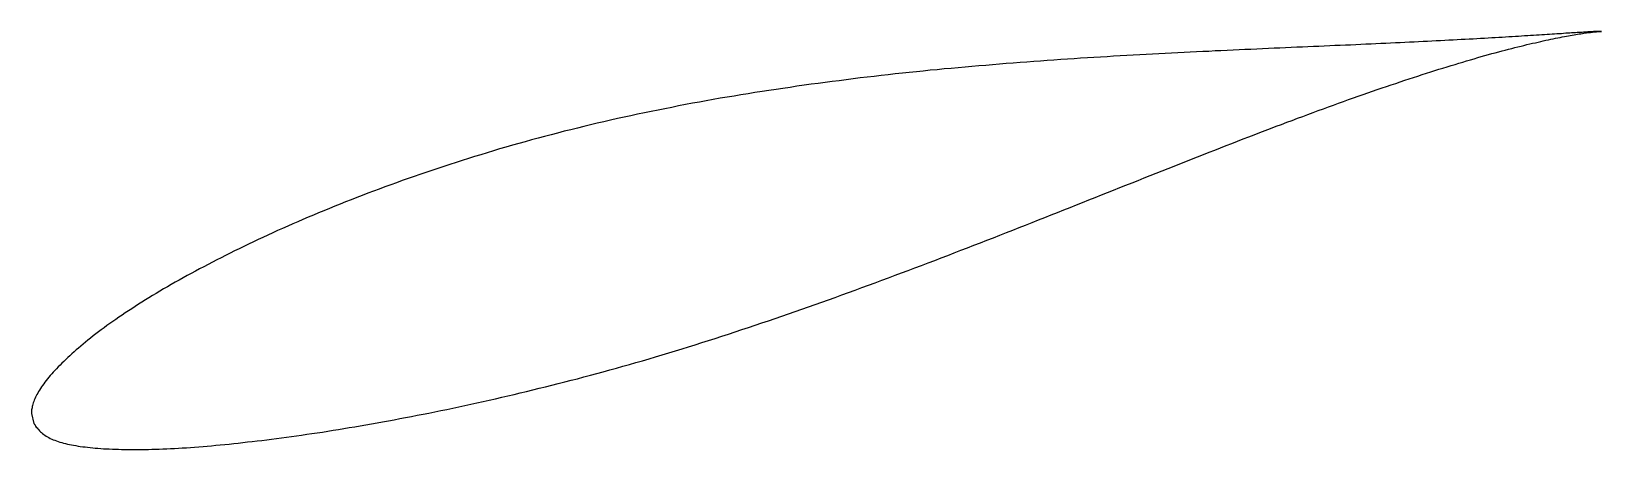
# Model space of a CAD drawing. Header units: metres. Extents: x -43 to 86, y -13 to 22.
import ezdxf

# ---------------------------------------------------------------- set-up
doc = ezdxf.new("R2010")
doc.units = ezdxf.units.M

msp = doc.modelspace()

# ---------------------------------------------------------------- linework, layer by layer
msp.add_lwpolyline([(86.3, 21.57), (86.3, 21.58), (86.29, 21.58), (86.28, 21.58), (86.26, 21.58), (86.24, 21.58), (86.21, 21.58), (86.17, 21.58), (86.13, 21.58), (86.09, 21.57), (86.04, 21.57), (85.99, 21.57), (85.93, 21.57), (85.86, 21.57), (85.79, 21.56), (85.72, 21.56), (85.64, 21.56), (85.56, 21.55), (85.47, 21.55), (85.37, 21.54), (85.27, 21.54), (85.17, 21.53), (85.06, 21.52), (84.94, 21.52), (84.82, 21.51), (84.7, 21.5), (84.57, 21.49), (84.43, 21.49), (84.29, 21.48), (84.15, 21.47), (84, 21.46), (83.84, 21.45), (83.68, 21.44), (83.52, 21.43), (83.35, 21.42), (83.18, 21.4), (83, 21.39), (82.81, 21.38), (82.62, 21.37), (82.43, 21.36), (82.23, 21.34), (82.03, 21.33), (81.82, 21.32), (81.61, 21.3), (81.39, 21.29), (81.17, 21.27), (80.94, 21.26), (80.71, 21.25), (80.47, 21.23), (80.23, 21.22), (79.98, 21.2), (79.73, 21.18), (79.48, 21.17), (79.22, 21.15), (78.95, 21.14), (78.68, 21.12), (78.41, 21.1), (78.13, 21.09), (77.85, 21.07), (77.56, 21.05), (77.27, 21.04), (76.97, 21.02), (76.67, 21), (76.36, 20.99), (76.05, 20.97), (75.74, 20.95), (75.42, 20.93), (75.1, 20.92), (74.77, 20.9), (74.44, 20.88), (74.1, 20.86), (73.76, 20.85), (73.42, 20.83), (73.07, 20.81), (72.72, 20.79), (72.36, 20.78), (72, 20.76), (71.63, 20.74), (71.27, 20.72), (70.89, 20.7), (70.51, 20.69), (70.13, 20.67), (69.75, 20.65), (69.36, 20.63), (68.97, 20.61), (68.57, 20.59), (68.17, 20.58), (67.76, 20.56), (67.36, 20.54), (66.94, 20.52), (66.53, 20.5), (66.11, 20.48), (65.68, 20.46), (65.26, 20.44), (64.83, 20.42), (64.39, 20.41), (63.96, 20.39), (63.52, 20.37), (63.07, 20.35), (62.63, 20.33), (62.17, 20.31), (61.72, 20.29), (61.26, 20.27), (60.8, 20.25), (60.34, 20.23), (59.87, 20.21), (59.4, 20.19), (58.93, 20.17), (58.45, 20.15), (57.97, 20.12), (57.49, 20.1), (57, 20.08), (56.52, 20.06), (56.03, 20.04), (55.53, 20.01), (55.03, 19.99), (54.54, 19.97), (54.03, 19.94), (53.53, 19.92), (53.02, 19.9), (52.51, 19.87), (52, 19.85), (51.49, 19.82), (50.97, 19.79), (50.45, 19.77), (49.93, 19.74), (49.4, 19.71), (48.88, 19.68), (48.35, 19.66), (47.82, 19.63), (47.29, 19.6), (46.75, 19.57), (46.21, 19.53), (45.68, 19.5), (45.14, 19.47), (44.59, 19.44), (44.05, 19.4), (43.5, 19.37), (42.96, 19.33), (42.41, 19.3), (41.86, 19.26), (41.3, 19.22), (40.75, 19.18), (40.19, 19.14), (39.64, 19.1), (39.08, 19.06), (38.52, 19.02), (37.96, 18.98), (37.39, 18.93), (36.83, 18.89), (36.27, 18.84), (35.7, 18.79), (35.13, 18.74), (34.57, 18.7), (34, 18.64), (33.43, 18.59), (32.86, 18.54), (32.29, 18.49), (31.71, 18.43), (31.14, 18.38), (30.57, 18.32), (30, 18.26), (29.42, 18.2), (28.85, 18.14), (28.27, 18.08), (27.69, 18.01), (27.12, 17.95), (26.54, 17.88), (25.97, 17.81), (25.39, 17.75), (24.81, 17.68), (24.23, 17.6), (23.66, 17.53), (23.08, 17.46), (22.5, 17.38), (21.92, 17.31), (21.35, 17.23), (20.77, 17.15), (20.19, 17.07), (19.62, 16.98), (19.04, 16.9), (18.47, 16.81), (17.89, 16.73), (17.32, 16.64), (16.74, 16.55), (16.17, 16.46), (15.59, 16.36), (15.02, 16.27), (14.45, 16.17), (13.88, 16.08), (13.31, 15.98), (12.74, 15.87), (12.17, 15.77), (11.6, 15.67), (11.04, 15.56), (10.47, 15.45), (9.91, 15.34), (9.34, 15.23), (8.78, 15.12), (8.22, 15.01), (7.66, 14.89), (7.1, 14.77), (6.55, 14.65), (5.99, 14.53), (5.44, 14.41), (4.88, 14.28), (4.33, 14.16), (3.78, 14.03), (3.24, 13.9), (2.69, 13.77), (2.15, 13.64), (1.6, 13.5), (1.06, 13.37), (0.52, 13.23), (-0.01, 13.09), (-0.55, 12.95), (-1.08, 12.8), (-1.61, 12.66), (-2.14, 12.51), (-2.67, 12.37), (-3.19, 12.22), (-3.72, 12.07), (-4.24, 11.92), (-4.75, 11.76), (-5.27, 11.61), (-5.78, 11.45), (-6.3, 11.29), (-6.8, 11.14), (-7.31, 10.98), (-7.81, 10.81), (-8.32, 10.65), (-8.82, 10.49), (-9.31, 10.32), (-9.81, 10.16), (-10.3, 9.99), (-10.79, 9.82), (-11.27, 9.66), (-11.76, 9.49), (-12.24, 9.32), (-12.72, 9.14), (-13.19, 8.97), (-13.66, 8.8), (-14.13, 8.63), (-14.6, 8.45), (-15.06, 8.28), (-15.53, 8.1), (-15.98, 7.92), (-16.44, 7.75), (-16.89, 7.57), (-17.34, 7.39), (-17.79, 7.21), (-18.23, 7.03), (-18.67, 6.85), (-19.11, 6.67), (-19.54, 6.49), (-19.97, 6.31), (-20.4, 6.13), (-20.82, 5.94), (-21.24, 5.76), (-21.65, 5.58), (-22.07, 5.4), (-22.48, 5.21), (-22.88, 5.03), (-23.29, 4.84), (-23.69, 4.66), (-24.08, 4.47), (-24.47, 4.29), (-24.86, 4.1), (-25.25, 3.92), (-25.63, 3.73), (-26.01, 3.55), (-26.38, 3.36), (-26.75, 3.18), (-27.12, 2.99), (-27.48, 2.81), (-27.84, 2.62), (-28.2, 2.44), (-28.55, 2.25), (-28.9, 2.07), (-29.24, 1.88), (-29.58, 1.7), (-29.91, 1.52), (-30.25, 1.33), (-30.57, 1.15), (-30.9, 0.97), (-31.22, 0.78), (-31.53, 0.6), (-31.85, 0.42), (-32.15, 0.24), (-32.46, 0.06), (-32.76, -0.13), (-33.05, -0.31), (-33.34, -0.48), (-33.63, -0.66), (-33.91, -0.84), (-34.19, -1.02), (-34.47, -1.2), (-34.74, -1.37), (-35, -1.55), (-35.26, -1.73), (-35.52, -1.9), (-35.77, -2.08), (-36.02, -2.25), (-36.27, -2.42), (-36.51, -2.59), (-36.74, -2.76), (-36.97, -2.94), (-37.2, -3.11), (-37.42, -3.27), (-37.64, -3.44), (-37.85, -3.61), (-38.06, -3.78), (-38.26, -3.94), (-38.46, -4.11), (-38.66, -4.27), (-38.85, -4.43), (-39.03, -4.59), (-39.21, -4.75), (-39.39, -4.91), (-39.56, -5.07), (-39.73, -5.22), (-39.89, -5.38), (-40.05, -5.53), (-40.21, -5.68), (-40.36, -5.83), (-40.5, -5.98), (-40.64, -6.13), (-40.78, -6.27), (-40.91, -6.41), (-41.04, -6.55), (-41.16, -6.69), (-41.28, -6.83), (-41.39, -6.97), (-41.5, -7.1), (-41.6, -7.24), (-41.7, -7.37), (-41.79, -7.5), (-41.88, -7.63), (-41.97, -7.75), (-42.05, -7.88), (-42.12, -8), (-42.19, -8.13), (-42.26, -8.25), (-42.32, -8.37), (-42.38, -8.48), (-42.43, -8.6), (-42.48, -8.71), (-42.52, -8.82), (-42.56, -8.93), (-42.59, -9.04), (-42.62, -9.14), (-42.64, -9.24), (-42.66, -9.34), (-42.68, -9.43), (-42.69, -9.51), (-42.7, -9.59), (-42.71, -9.67), (-42.71, -9.73), (-42.71, -9.77), (-42.71, -9.8), (-42.51, -10.63), (-42.5, -10.63), (-42.49, -10.65), (-42.47, -10.68), (-42.44, -10.72), (-42.4, -10.78), (-42.36, -10.85), (-42.31, -10.92), (-42.25, -11), (-42.18, -11.08), (-42.11, -11.16), (-42.04, -11.23), (-41.96, -11.31), (-41.88, -11.38), (-41.79, -11.46), (-41.7, -11.53), (-41.6, -11.6), (-41.5, -11.66), (-41.39, -11.73), (-41.28, -11.79), (-41.16, -11.85), (-41.04, -11.91), (-40.92, -11.96), (-40.79, -12.01), (-40.65, -12.06), (-40.51, -12.11), (-40.37, -12.16), (-40.22, -12.2), (-40.07, -12.24), (-39.91, -12.28), (-39.75, -12.32), (-39.59, -12.36), (-39.41, -12.39), (-39.24, -12.42), (-39.06, -12.45), (-38.88, -12.48), (-38.69, -12.51), (-38.49, -12.54), (-38.29, -12.56), (-38.09, -12.58), (-37.88, -12.61), (-37.67, -12.63), (-37.46, -12.65), (-37.24, -12.66), (-37.01, -12.68), (-36.78, -12.7), (-36.55, -12.71), (-36.31, -12.72), (-36.06, -12.74), (-35.82, -12.75), (-35.56, -12.75), (-35.31, -12.76), (-35.05, -12.77), (-34.78, -12.77), (-34.51, -12.77), (-34.24, -12.77), (-33.96, -12.77), (-33.68, -12.77), (-33.39, -12.77), (-33.1, -12.76), (-32.81, -12.75), (-32.51, -12.75), (-32.21, -12.73), (-31.9, -12.72), (-31.59, -12.71), (-31.27, -12.69), (-30.95, -12.68), (-30.63, -12.66), (-30.31, -12.64), (-29.97, -12.62), (-29.64, -12.59), (-29.3, -12.57), (-28.96, -12.54), (-28.61, -12.51), (-28.26, -12.49), (-27.91, -12.46), (-27.55, -12.42), (-27.19, -12.39), (-26.83, -12.35), (-26.46, -12.32), (-26.08, -12.28), (-25.71, -12.24), (-25.33, -12.2), (-24.95, -12.15), (-24.56, -12.11), (-24.17, -12.06), (-23.78, -12.02), (-23.38, -11.97), (-22.98, -11.92), (-22.57, -11.87), (-22.17, -11.81), (-21.76, -11.76), (-21.34, -11.7), (-20.93, -11.64), (-20.51, -11.58), (-20.08, -11.52), (-19.66, -11.46), (-19.23, -11.39), (-18.8, -11.33), (-18.36, -11.26), (-17.92, -11.19), (-17.48, -11.12), (-17.04, -11.05), (-16.59, -10.97), (-16.14, -10.9), (-15.69, -10.82), (-15.23, -10.74), (-14.77, -10.66), (-14.31, -10.58), (-13.85, -10.5), (-13.38, -10.41), (-12.91, -10.32), (-12.44, -10.23), (-11.97, -10.14), (-11.49, -10.05), (-11.01, -9.96), (-10.53, -9.86), (-10.05, -9.77), (-9.56, -9.67), (-9.07, -9.57), (-8.58, -9.47), (-8.09, -9.36), (-7.59, -9.26), (-7.1, -9.15), (-6.6, -9.04), (-6.1, -8.93), (-5.59, -8.82), (-5.09, -8.71), (-4.58, -8.6), (-4.07, -8.48), (-3.56, -8.36), (-3.05, -8.24), (-2.54, -8.12), (-2.02, -8), (-1.5, -7.87), (-0.98, -7.74), (-0.46, -7.62), (0.06, -7.49), (0.58, -7.35), (1.11, -7.22), (1.63, -7.08), (2.16, -6.95), (2.69, -6.81), (3.22, -6.66), (3.75, -6.52), (4.28, -6.38), (4.82, -6.23), (5.35, -6.08), (5.89, -5.93), (6.42, -5.78), (6.96, -5.62), (7.5, -5.47), (8.04, -5.31), (8.58, -5.15), (9.12, -4.99), (9.66, -4.83), (10.2, -4.66), (10.75, -4.49), (11.29, -4.33), (11.83, -4.16), (12.38, -3.98), (12.92, -3.81), (13.47, -3.64), (14.02, -3.46), (14.56, -3.28), (15.11, -3.1), (15.66, -2.92), (16.2, -2.74), (16.75, -2.56), (17.3, -2.37), (17.85, -2.19), (18.4, -2), (18.95, -1.81), (19.49, -1.62), (20.04, -1.43), (20.59, -1.24), (21.14, -1.05), (21.69, -0.85), (22.24, -0.66), (22.78, -0.46), (23.33, -0.27), (23.88, -0.07), (24.43, 0.13), (24.98, 0.33), (25.52, 0.53), (26.07, 0.73), (26.61, 0.93), (27.16, 1.13), (27.71, 1.34), (28.25, 1.54), (28.79, 1.74), (29.34, 1.95), (29.88, 2.15), (30.42, 2.36), (30.96, 2.56), (31.51, 2.77), (32.05, 2.98), (32.58, 3.18), (33.12, 3.39), (33.66, 3.6), (34.2, 3.8), (34.73, 4.01), (35.27, 4.22), (35.8, 4.43), (36.33, 4.63), (36.87, 4.84), (37.4, 5.05), (37.93, 5.26), (38.45, 5.47), (38.98, 5.67), (39.51, 5.88), (40.03, 6.09), (40.55, 6.29), (41.08, 6.5), (41.6, 6.71), (42.11, 6.91), (42.63, 7.12), (43.15, 7.33), (43.66, 7.53), (44.17, 7.73), (44.69, 7.94), (45.2, 8.14), (45.7, 8.34), (46.21, 8.54), (46.71, 8.75), (47.22, 8.95), (47.72, 9.15), (48.22, 9.34), (48.71, 9.54), (49.21, 9.74), (49.7, 9.93), (50.19, 10.13), (50.68, 10.32), (51.17, 10.52), (51.66, 10.71), (52.14, 10.9), (52.62, 11.09), (53.1, 11.28), (53.58, 11.46), (54.05, 11.65), (54.52, 11.83), (54.99, 12.02), (55.46, 12.2), (55.92, 12.38), (56.39, 12.56), (56.85, 12.74), (57.31, 12.92), (57.76, 13.09), (58.21, 13.26), (58.67, 13.44), (59.11, 13.61), (59.56, 13.78), (60, 13.94), (60.44, 14.11), (60.88, 14.27), (61.31, 14.44), (61.75, 14.6), (62.17, 14.76), (62.6, 14.91), (63.02, 15.07), (63.45, 15.22), (63.86, 15.38), (64.28, 15.53), (64.69, 15.68), (65.1, 15.82), (65.5, 15.97), (65.91, 16.11), (66.31, 16.25), (66.7, 16.39), (67.1, 16.53), (67.49, 16.66), (67.87, 16.8), (68.26, 16.93), (68.64, 17.06), (69.02, 17.19), (69.39, 17.31), (69.76, 17.44), (70.13, 17.56), (70.49, 17.68), (70.85, 17.8), (71.21, 17.91), (71.56, 18.03), (71.91, 18.14), (72.26, 18.25), (72.6, 18.36), (72.94, 18.47), (73.27, 18.57), (73.61, 18.67), (73.93, 18.77), (74.26, 18.87), (74.58, 18.97), (74.89, 19.06), (75.21, 19.15), (75.52, 19.25), (75.82, 19.33), (76.12, 19.42), (76.42, 19.51), (76.71, 19.59), (77, 19.67), (77.29, 19.75), (77.57, 19.82), (77.85, 19.9), (78.12, 19.97), (78.39, 20.04), (78.66, 20.11), (78.92, 20.18), (79.18, 20.25), (79.43, 20.31), (79.68, 20.37), (79.92, 20.43), (80.16, 20.49), (80.4, 20.55), (80.63, 20.6), (80.86, 20.65), (81.08, 20.7), (81.3, 20.75), (81.51, 20.8), (81.72, 20.85), (81.93, 20.89), (82.13, 20.94), (82.32, 20.98), (82.52, 21.02), (82.7, 21.05), (82.89, 21.09), (83.06, 21.12), (83.24, 21.16), (83.41, 21.19), (83.57, 21.22), (83.73, 21.25), (83.89, 21.28), (84.04, 21.3), (84.18, 21.33), (84.32, 21.35), (84.46, 21.37), (84.59, 21.39), (84.72, 21.41), (84.84, 21.43), (84.96, 21.45), (85.07, 21.46), (85.18, 21.48), (85.28, 21.49), (85.38, 21.5), (85.47, 21.51), (85.56, 21.52), (85.65, 21.53), (85.72, 21.54), (85.8, 21.55), (85.87, 21.55), (85.93, 21.56), (85.99, 21.56), (86.04, 21.57), (86.09, 21.57), (86.14, 21.57), (86.17, 21.57), (86.21, 21.58), (86.24, 21.58), (86.26, 21.58), (86.28, 21.58), (86.29, 21.58), (86.3, 21.58), (86.3, 21.57)], close=True)

doc.saveas('drawing.dxf')
